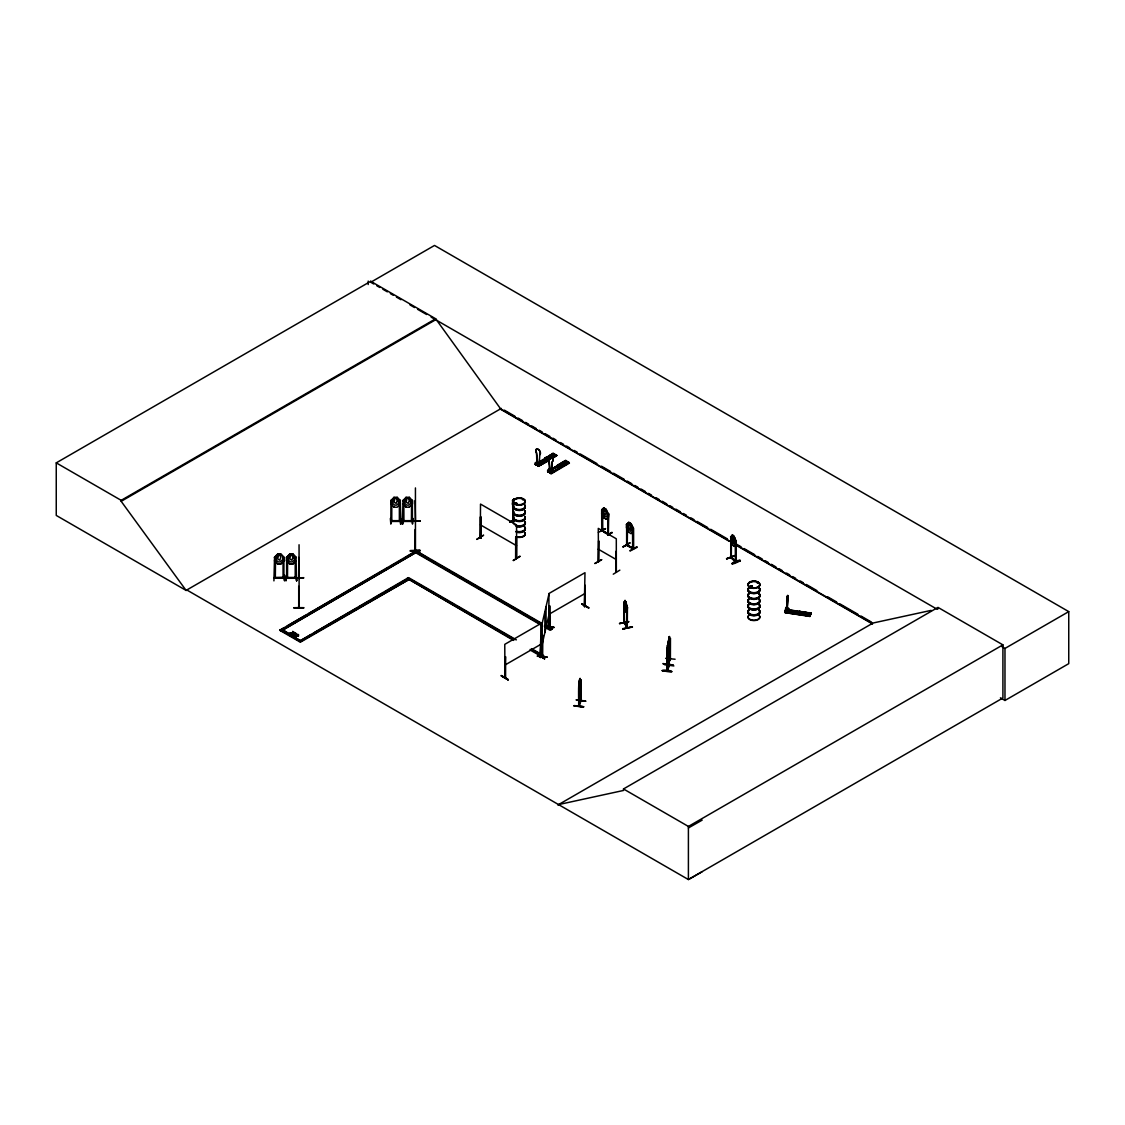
<?xml version="1.0" encoding="UTF-8"?>
<svg xmlns="http://www.w3.org/2000/svg" width="1125" height="1125" viewBox="0 0 1125 1125"><rect width="100%" height="100%" fill="white"/><g stroke="black" fill="none" stroke-linecap="round" stroke-linejoin="round"><path stroke-width="1.5" d="M788.048 596.7L787.008 611.255L787.936 598.233M666.956 649.42L666.886 671.006L668.883 665.691M669.066 645.398L668.728 666.225L669.333 665.733L667.209 671.048L667.097 649.659M580.894 700.875L578.672 706.036C579.009 706.556 577.448 673.355 580.781 680.006L580.514 701.255M578.897 704.883L578.827 705.67L579.291 705.066M581.133 700.945L581.161 700.087L579.052 706.205L578.981 684.408L580.12 678.417M666.9 670.95L667.111 669.656L667.266 670.978M668.025 664.172L670.134 658.969L669.361 636.539L668.784 645.806M668.081 664.186L668.109 653.836M668.081 663.469L670.247 659.011M668.644 663.82L668.32 662.948M668.714 665.381L669.319 664.931L669.333 665.789M670.458 638.198L670.388 659.447M624.502 605.503L625.852 609.75L626.512 606.445L625.078 600.511L623.995 602.17L624.375 623.447L624.052 602.058L624.98 610.425L626.133 612.183M786.122 608.442L787.092 608.569M785.869 608.878L786.052 608.527M785.644 610.917C786.023 599.948 786.038 618.862 785.475 608.85M785.77 608.977L786.023 607.823M788.217 597.459L788.02 596.081M730.969 557.423L736.13 562.008L735.666 540.773L735.3 561.67L735.905 562.163L735.342 540.942M539.789 454.598L539.17 464.442C535.163 463.781 538.917 461.166 537.384 462.98C537.103 462.994 538.298 462.656 536.428 452.855A3.192 1.856 59.5 0 1 536.428 449.184A3.192 1.856 59.5 0 1 539.789 450.914A3.192 1.856 59.5 0 1 539.789 454.598L539.648 454.683A3.192 1.856 59.5 0 0 539.648 450.998A3.192 1.856 59.5 0 0 536.428 449.184A3.192 1.856 59.5 0 0 536.569 452.784L536.836 463.233M551.658 471.656L552.136 461.883A3.192 1.856 59.5 0 0 552.136 458.212L556.72 455.597L553.247 453.234C546.539 454.866 561.487 458.747 551.419 454.317M551.798 471.572L552.277 461.812A3.192 1.856 59.5 0 0 552.277 458.128A3.192 1.856 59.5 0 0 549.056 456.314A3.192 1.856 59.5 0 0 549.056 459.984C549.605 469.73 551.981 470.011 548.845 470.039M547.073 657.211C534.473 655.017 533.18 656.564 547.144 656.93M627.258 524.7L627.23 545.667L627.483 528.145M579.558 680.119L579.558 685.659L579.881 679.542M667.814 644.962L667.702 650.503L668.039 644.386M512.888 500.864L513.028 521.986L512.578 500.569L513.9 499.064M513.028 521.227L512.55 520.706L513.366 521.128M512.93 500.597L513.323 521.916L512.93 500.597L512.48 503.902L513.45 507.192L512.48 503.902M295.031 578.236L296.044 578.278L286.636 578.292L286.636 557.241L287.634 557.339L287.494 578.236L286.566 578.264M391.922 500.527L390.938 500.611M574.116 705.895C603.112 708.666 554.611 703.673 583.453 707.034M574.214 705.572L583.538 706.711M662.259 670.739C667.941 668.348 680.583 674.367 662.273 670.655M662.358 670.416L671.695 671.555M663.469 664.017C692.395 667.448 643.275 660.783 672.806 665.17M536.302 462.952L539.311 464.358M536.597 463.078L537.272 462.867M550.519 469.842L549.113 469.955M550.111 470.137C551.264 468.07 548.156 472.725 549.492 468.956L547.65 470.039L547.65 471.389L551.32 473.78L569.433 463.092L565.734 460.448C559.027 462.08 573.975 465.961 563.906 461.531M580.106 688.261L579.417 690.145L578.644 688.542L579.319 690.131L580.683 683.241M580.12 688.317L580.809 683.227M666.773 650.166L668.616 642.98L667.997 643.43M669.459 636.666L667.983 643.458L669.473 636.553M669.361 646.439L670.163 641.348M625.331 601.636L625.669 607.753L625.43 601.608M786.839 597.923L786.698 601.341M809.902 616.458L811.209 613.013L808.678 612.619L807.441 615.291L809.972 615.67L811.209 613.013M785.081 610.523L785.053 612.267L810.084 616.078L785.081 611.606L785.081 610.523L810.886 614.32L811.209 613.28L786.136 609.356M811.308 613.42L786.192 609.595M601.692 559.688L594.816 563.541L601.552 559.631M548.536 458.747L546.764 458.817M624.502 603.028L625.078 600.511M787.008 597.136L787.008 611.255M542.362 635.203L542.292 656.072M549.323 606.544L548.873 627.891L549.619 626.569M542.377 655.2L542.77 656.1M548.873 627.342L553.978 627.3M299.109 578.644L298.716 557.395M299.137 606.881L298.631 606.389L298.716 607.697L298.716 586.336M415.097 529.509L415.041 550.87L415.434 550.069M415.462 549.577L415.42 550.322M515.222 503.592L516.712 503.606M516.938 503.325L515.489 503.227L516.755 503.859M515.855 503.325C515.067 505.322 518.302 502.762 516.291 503.663M522.562 499.781L523.069 499.753M750.122 587.152L750.487 586.223M750.305 586.308L751.697 586.772L750.53 587.278M757.941 583.003L757.73 582.623M757.884 582.764L757.266 583.017M801.323 612.9L799.242 612.745L801.225 612.844M619.678 623.672L628.734 621.577L619.523 623.489M628.72 621.886L619.538 623.461M549 593.873L542.25 623.053L542.166 656.452M542.25 643.866L549 614.686M624.769 623.419L624.459 622.167M627.145 627.384L626.808 627.567M732.923 535.992L732.361 539.761L733.486 542.039L734.077 539.817L733.008 535.95M672.877 664.945L663.553 663.75M513.169 501.511L513.886 498.952L512.48 500.597M786.811 597.108L788.133 595.659M809.916 616.458L784.898 612.591L810.07 616.134M810.956 613.983L785.798 610.073L785.419 610.889M811.055 613.983L785.967 609.933M508.191 679.458C487.336 667.336 522.183 688.12 501.37 675.9M508.163 679.823L501.328 675.97M546.581 626.119L552.023 629.227L546.609 626.062M552.023 629.227L552.389 628.58L545.597 624.698L552.361 628.608M604.617 509.006L603.886 512.859L605.348 514.983L606.108 512.691L604.688 508.964M629.494 523.378L628.777 527.231L630.225 529.341L630.984 527.048L629.564 523.336M414.998 550.772L415.097 549.562M415.462 550.8L415.434 487.927M734.794 555.862L726.539 558.731M549.83 470.363L550.125 469.955M580.781 680.02L580.57 701.381M579.263 684.858L579.08 706.148M578.967 705.023L580.739 700.847M585.731 701.072L576.295 699.764M669.853 638.606L669.923 659.517M667.42 649.702L667.462 645.075L667.055 670.416M668.672 648.267L669.459 646.397L668.77 648.281M665.648 658.336L675.098 659.236M664.552 664.72L673.889 665.944M666.872 670.134L668.728 665.677M787.008 596.419L787.641 595.336L788.217 596.109M292.627 632.953L292.078 634.303L292.092 632.995C289.125 631.955 289.125 635.681 292.092 634.289L292.078 635.611L292.627 632.953L294.933 632.658L294.933 633.952L292.627 634.261M296.142 634.978L295.594 637.636L296.142 634.978L298.448 634.683L298.448 635.977L296.142 636.286M292.078 635.611L293.147 631.617M295.594 637.636L296.648 633.656M295.158 636.075L295.594 635.02C290.292 635.836 296.367 635.794 295.158 637.383M605.123 528.736L602.395 530.297M483.3 535.388L476.958 539.1M542.616 656.522L542.686 635.231M786.234 608.062L788.766 608.456L786.136 608.273M787.627 612L788.766 608.456M788.766 609.806L787.528 612.478L787.627 610.917L784.997 610.72M799.65 611.212L798.413 614.152L799.65 611.212L802.195 611.888M802.195 611.606L800.958 614.545L798.413 613.884M804.445 611.958L803.208 614.897L804.445 611.958L806.977 612.633M806.977 612.352L805.739 615.291L803.208 614.63M480.178 536.906L481.191 537.173L480.516 536.737M480.431 537.497L481.191 537.933L480.178 537.666L480.502 516.727L480.952 538.059L480.642 536.78M516.178 557.733L516.389 557.761M516.08 557.241L516.389 558.52L516.558 537.539L515.7 537.328L515.616 558.127L516.628 558.394L516.558 524.897L480.502 504.07L480.305 537.736M273.923 580.88L274.556 557.241M286.467 574.987L286.003 580.908L286.411 575.325M390.769 518.175L390.839 524.081L390.347 518.513M403.017 500.611L404.002 500.484L403.017 500.414L402.384 524.081L402.848 518.456M402.834 524.011L402.778 518.513M598.373 532.322C614.489 525.009 597.797 530.859 602.691 530.381M627.441 544.669L626.569 544.472L627.314 544.908M633.558 549L633.488 528.145L632.545 527.667L632.644 548.817C637.594 549.661 616.205 540.225 632.812 548.016M735.764 560.855L731.278 557.508M504.703 677.081C505.941 676.364 504.984 677.897 505.055 677.939L505.012 657.127M549.745 626.048L548.873 626.245L549.619 625.809M541.125 656.409L540.141 657.394L540.83 636.173L540.492 657.478L541.139 657.112L541.125 656.325L540.436 656.775M585.295 606.319L584.761 605.883M580.95 701.353L581.105 680.062M625.106 600.623L624.698 602.578M546.581 458.086L546.595 458.916M516.642 503.508L516.305 503.156A5.948 3.431 0 0 0 515.095 503.677M751.598 586.814L750.544 587.166L750.769 586.448M757.223 582.553L757.898 582.905M731.573 557.156L730.688 556.777L731.095 557.452M731.123 537.216L731.278 558.042L731.503 537.539L732.445 535.022M552.305 629.016L545.541 625.05M274.458 577.294L275.316 577.238M274.458 578.053L284.02 578.053M284.02 578.236C282.544 579.178 282.53 576.352 284.02 577.294M286.537 577.294L287.578 577.266L287.592 578.236M286.537 578.053L296.002 577.997M295.031 577.294L296.1 577.294L295.903 578.292M390.839 520.467L391.866 520.439L391.837 521.466M390.839 521.227L400.388 521.227M402.919 520.467L403.847 520.453M402.919 521.227L412.467 521.227M412.467 520.467L411.441 520.439L411.413 521.423L411.595 500.386L412.369 500.414L412.411 521.466M277.608 554.105L274.416 557.395L277.664 554.189L276.089 559.969L278.198 561.923L280.28 561.923L282.361 559.969C286.256 553.894 272.77 553.43 280.856 554.161M296.128 560.7L292.936 564.061L289.688 564.061L286.509 560.756L286.509 557.395L289.688 554.105L292.936 554.105L296.128 557.452M286.509 557.452L289.744 554.189L292.936 554.161L296.016 557.494M280.856 554.105L284.034 557.452L284.034 560.756L280.856 564.061L277.608 564.005L274.416 560.756L277.664 563.977L280.8 563.92L283.936 560.672M296.016 560.672L292.88 563.977L289.744 563.977L286.509 560.7M400.416 500.639L397.223 497.278L393.989 497.334L390.797 500.639L390.797 503.944L394.045 507.094M402.877 500.639L406.069 497.278L409.303 497.334L412.495 500.639L412.495 503.944L409.261 507.094M393.989 507.178L397.223 507.234L400.416 503.873M598.823 541.055L598.247 561.881L598.88 561.094M615.938 572.062L616.233 551.109L615.952 572.119M616.191 571.5L616.191 571.908M735.666 540.773L735.82 562.148L730.744 557.578L730.73 536.752L732.417 534.923L734.189 536.484L735.919 541.322M872.325 623.447L735.764 544.598L734.062 546.314L732.361 544.795M627.427 627.272L624.727 622.898M549.788 605.939L549.788 626.836L549.548 605.798M505.589 677.644L505.617 656.775M585.197 606.347L584.55 606.684L584.986 585.337L584.733 606.628M540.141 656.578L540.9 656.198M540.253 657.281L540.9 656.958M603.928 508.008C600.652 508.852 603.098 510.947 601.763 510.089L603.956 508.12L602.775 513.239L604.266 516.066L605.742 516.909L607.205 515.798L607.205 513.323L606.108 509.442L603.928 508.008L606.206 509.33L608.386 513.984L608.442 534.769L603.759 532.055M606.178 519.131L608.386 517.163L608.611 513.773L608.147 534.234M606.136 519.286L608.316 517.205M633.192 531.577L631.013 533.644L628.763 532.252L626.47 527.723L626.541 524.377L628.805 522.38L631.083 523.702L633.347 528.3L633.333 549.127L632.869 547.791M626.541 524.489L628.805 522.38L631.055 523.758L633.277 528.342M631.055 533.489L633.277 531.534M548.423 458.677L547.242 458.972M274.556 577.294L275.512 578.236M274.486 577.505L284.02 577.477M295.13 577.294L295.228 578.292L295.214 557.198L296.002 557.241L296.62 580.908L296.1 575.381M295.973 577.505L286.734 577.505M391.767 521.438L391.795 500.386L390.938 500.414L390.839 521.423M400.388 520.664L390.839 520.664M400.388 521.423L391.036 521.452M403.017 520.467L402.947 521.452M412.467 520.664L402.947 520.692M536.512 464.484L536.512 462.206L537.553 462.797L535.177 464.358M535.331 464.625L536.077 465.019M549.169 460.055L538.608 466.284C536.442 465.131 539.508 467.522 538.58 464.752L540.422 463.669L538.312 464.611L538.312 465.694L535.43 464.062L537.258 461.897L535.163 462.825L535.627 464.794L553.669 454.078M537.877 465.877L555.834 455.273M538.312 466.27L549.408 460.336M565.734 460.448L566.438 461.264L547.819 471.825M547.664 471.572L548.564 472.233M547.861 471.867L566.677 461.545L565.734 460.716L551.897 468.886M550.434 473.119L568.772 462.713M568.505 462.263L550.8 472.894L547.917 471.277L549.745 469.097M565.734 460.716L568.955 462.853M544.88 458.17C554.948 462.6 540 458.719 546.722 457.088L550.125 459.014M552.347 458.522L556.678 455.428L551.77 458.325L548.353 456.398L550.195 455.048L553.598 457.242L550.195 455.048M539.409 461.686L553.247 453.516L556.664 455.442M535.542 464.723L553.922 453.881M535.852 464.738L548.423 458.072M537.553 465.075L537.553 462.797M537.638 465.891L556.017 455.048M538.102 466.158L548.663 459.928M551.672 458.156L556.664 455.175M538.158 466.2L549.141 459.886M557.367 465.384C567.436 469.814 552.487 465.919 559.195 464.302L562.612 466.495L559.195 464.302M560.841 463.345C570.909 467.761 555.961 463.88 562.669 462.248L566.086 464.456L562.669 462.248M547.65 471.389L550.041 470.011C550.772 476.958 546.961 463.823 552.895 472.233L552.628 470.728L550.8 472.894M551.981 468.956L565.777 460.884M552.347 469.153L565.988 461.18M548.044 471.966L566.409 461.095M569.166 462.642L550.8 473.484L551.067 471.966L552.895 470.883M552.094 472.486L569.152 462.375M480.839 538.031L481.12 517.078M476.902 539.423L483.623 535.177M513.52 560.587L519.905 556.13M513.141 560.419L519.961 556.495M588.586 607.683L582.145 604.027M540.45 657.478L541.055 636.314M537.947 654.82L544.472 658.856M537.609 655.073L544.781 658.744L537.989 654.862M504.773 677.728L505.378 656.634M619.847 570.136L613.266 574.186M186.919 590.02L186.188 590.456L56.25 515.433L56.25 462.867L370.744 281.292L435.67 318.769L500.597 408.825L731.222 541.969M370.744 281.292L370.744 282.262L434.517 245.447L1068.75 611.62L1068.75 663.652L1004.977 700.467L1000.42 697.823M56.25 462.867L121.177 500.344L435.67 318.769M702.169 871.706L688.402 879.553L186.834 589.978L186.089 590.4L121.177 501.314L435.67 319.739M186.089 590.4L501.328 408.403M536.752 463.289L537.005 461.742M279.717 629.634L300.375 641.559L408.516 579.769L300.375 642.206L279.717 630.295L416.208 550.828L542.292 623.616M279.717 630.295L284.273 627.652M287.311 625.908L305.536 615.375M308.573 613.631L387.563 568.027M390.6 566.269L401.231 560.138M404.269 558.38L414.9 551.587L542.489 625.247M516.361 639.872L408.516 577.603L299.053 641.461L311.077 634.514M314.072 632.784L356.133 608.498M359.142 606.769L369.647 600.694M372.656 598.964L383.175 592.889M386.17 591.159L408.516 578.25L454.078 604.561M601.594 513.352L603.844 517.964L601.664 513.309M608.316 513.97L607.739 513.633M602.438 530.761L608.611 533.756L608.358 534.769M601.917 529.973L602.677 531.169L602.606 515.517M607.894 534.656L611.986 532.35L608.259 535.303M628.833 522.478L627.652 527.597L630.619 531.281L632.081 530.156L631.083 523.702M626.47 524.419L627.483 524.672L626.639 524.461L626.639 545.358L633.263 549.098M626.611 527.695L628.833 532.209M622.927 546.891L630.07 542.77L623.306 546.68M623.208 547.003L629.691 542.995M627.314 545.119L633.333 548.367M630.07 550.575L636.877 546.736M630.07 551.011L637.186 547.284M548.944 614.32L584.986 593.508M545.527 627.005L551.405 629.536L550.083 630.295L545.527 627.652M504.773 665.156L540.83 644.344M530.241 649.392L543.698 656.311L542.391 657.07L530.241 650.053M557.831 805.022L873.07 623.011L931.148 610.383M558.562 804.586L623.489 790.467L623.489 788.962L937.983 607.388L1002.909 644.864L1002.909 697.978L688.402 879.553L688.402 826.439L1002.909 644.864M937.983 608.892L937.252 609.328L431.142 317.123M1001.967 646.692L1004.977 648.436L1068.75 611.62M688.402 827.958L702.169 820.111M546.75 458.17L548.03 457.847L535.992 464.991M515.531 503.156L515.489 503.972M584.986 605.391L584.55 606.15M540.717 657.014L540.83 623.531L504.773 644.344L504.942 677.981M732.417 534.923L734.161 536.541L734.92 540.577L734.92 543.052L733.781 544.008L731.503 540.014M730.589 536.709L731.489 537.075L730.744 536.766M730.73 540L732.333 544.852L730.673 536.667M736.13 541.195L734.091 536.512M735.778 544.584L734.189 546.384M726.82 558.984L734.836 555.539L726.567 558.703M740.348 560.855C736.523 558.225 723.642 569.067 740.334 560.798M740.095 560.517L732.052 563.611L740.053 560.166M549.408 469.913L548.916 460.069A3.192 1.856 59.5 0 1 548.916 456.384A3.192 1.856 59.5 0 1 552.136 458.212M509.808 521.719L514.195 520.58M509.639 521.831L514.167 520.875M509.836 522.141L514.195 521.016M547.214 457.791L546.989 459.127M559.702 465.005C556.903 466.861 563.33 466.327 559.983 465.188M616.331 572.245L616.303 538.777L598.275 528.37L598.556 562.036L598.514 540.872M623.953 605.391L625.078 610.411M627.159 610.622L627.427 607.219L627.272 627.595M627.019 610.552L626.119 612.07M622.8 628.608C638.916 626.498 632.081 626.231 622.955 629.241M622.814 628.987L631.828 626.794M411.581 500.639L412.369 500.611M292.711 632.672L294.933 632.658M294.933 633.952L292.711 633.966L292.711 631.378M296.212 634.697L298.448 634.683M298.448 635.977L296.212 635.991L296.227 633.403M289.828 633.009L292.162 632.7M289.828 634.303L292.162 634.008M293.344 635.034L295.678 634.725M293.344 636.328L295.678 636.033M400.191 521.48L400.191 520.411L399.361 521.452L399.375 500.4L400.289 500.414L400.922 524.081L400.458 518.456M403.917 521.466L403.833 500.639M581.836 604.139L588.642 608.02M602.325 531.267L602.297 510.483M608.006 534.234L608.006 516.895M626.878 545.133L626.878 524.32M633.206 548.339L632.686 548.044M632.981 548.62L632.883 527.794M415.097 500.583L415.477 521.93L414.998 521.072M410.484 521.227L420.047 521.17M410.484 550.505C439.988 550.013 390.431 551.658 420.047 550.434M410.484 551.123L420.047 550.842L410.484 551.194M294.103 577.87L303.666 577.702L294.103 578.166M294.103 578.039L303.666 577.983M294.103 608.02C323.578 607.416 273.797 607.655 303.666 607.992M400.289 500.611L399.544 500.386M402.877 503.873L406.069 507.234L409.303 507.178M391.894 520.875L399.333 520.875M403.973 520.875L411.413 520.875M403.116 521.452L412.369 521.423M412.959 518.513L412.467 524.081L412.538 518.175M274.556 557.423L275.414 557.198M283.078 578.264L283.05 557.241L283.908 557.423L280.8 554.189M284.147 575.325L284.541 580.908L284.077 574.987M275.512 577.702L283.148 577.533M287.592 577.702L295.031 577.702M547.495 457.988L548.423 458.283M544.43 626.512L553.908 627.638M546.019 626.906L553.978 627.328M515.981 503.705L516.305 503.705A6.047 3.487 0 0 0 515.025 504.267M550.842 473.541L550.153 473.133M624.375 622.856L627.441 627.975M669.136 637.664L668.911 643.795L669.009 638.255M668.784 638.438L668.334 645.019M668.841 644.836L669.066 666.211L668.166 643.247M668.841 648.084L668.264 653.161M668.152 653.091L667.561 654.989L666.9 653.4M580.008 678.516L580.345 683.353L579.431 687.684L578.981 686.883M576.309 700.059L585.661 701.269M786.839 601.594L786.811 611.227M785.897 610.397L810.9 614.264M624.333 622.688L627.061 628.13L627.033 627.286M624.319 623.489L624.417 602.1M627.061 628.13L627.117 607.275L626.034 602.297M274.486 578.264L283.908 578.236L283.908 557.241M400.472 524.011L400.528 518.513M296.184 575.311L296.62 580.88M516.08 558L515.939 537.188M299.137 607.205L299.053 544.753M548.353 456.131L551.77 458.325M550.125 459.295L546.722 457.088M537.398 462.895L536.344 462.305L536.344 464.583M548.831 469.519L550.041 470.011M549 471.698L550.041 472.289M535.163 464.189L538.58 466.116M581.78 603.816L588.952 607.908M370.744 282.262L373.767 284.006M376.791 285.75L379.814 287.494M382.823 289.238L387.352 291.853M390.375 293.597L393.398 295.341M396.422 297.084L400.95 299.7M410.006 304.931L414.534 307.547M417.558 309.291L426.614 314.508M504.366 410.147L514.983 416.278M518.02 418.036L522.577 420.666M525.6 422.409L528.638 424.167M531.675 425.911L536.231 428.541M539.269 430.298L542.292 432.056M545.33 433.8L549.886 436.43M552.923 438.188L555.947 439.931M560.503 442.561L563.541 444.319M566.578 446.062L569.602 447.82M574.158 450.45L577.195 452.194M580.233 453.952L596.925 463.584M601.467 466.214L610.58 471.473M613.603 473.217L624.234 479.348M627.258 481.106L631.814 483.736M634.852 485.48L637.889 487.238M640.927 488.995L645.469 491.611M648.506 493.369L651.544 495.127M656.086 497.742L659.123 499.5M662.161 501.258L666.717 503.887M669.755 505.631L672.778 507.389M675.816 509.133L680.372 511.763M683.409 513.52L686.433 515.264M690.989 517.894L694.027 519.652M697.064 521.395L707.681 527.527M710.719 529.284L727.411 538.917M736.509 544.177L741.066 546.806M744.089 548.55L754.72 554.695M757.744 556.439L762.3 559.069M765.337 560.827L768.375 562.57M771.412 564.328L775.955 566.958M778.992 568.702L782.03 570.459M786.572 573.089L789.609 574.833M792.647 576.591L795.684 578.334M800.241 580.964L803.264 582.722M806.302 584.466L816.919 590.611M827.55 596.742L836.648 601.987M839.686 603.745L857.897 614.25M860.92 616.008L871.552 622.139M499.598 408.684L729.464 541.392M737.072 545.794L872.55 624.009M607.767 534.459L607.739 513.38M608.611 513.773L607.753 513.352M632.545 527.948L633.263 528.272M603.886 517.894L606.206 519.23M606.614 533.447L602.663 531.084M598.275 549.183L616.303 559.589M480.502 524.897L516.558 545.709M546.848 626.245L551.405 628.875M428.372 558.492L416.208 550.828M431.409 560.25L435.966 562.88M439.003 564.637L449.634 570.769M452.672 572.527L463.303 578.672M466.341 580.416L539.255 622.519M548.367 627.778L551.405 629.536M416.419 553.12L542.489 625.908M531.548 648.633L543.698 655.65M457.116 606.319L467.761 612.464M470.798 614.208L514.842 639.647M533.067 650.166L543.698 656.311M513.52 639.745L407.208 578.362L513.52 640.406M623.489 788.962L688.402 826.439M294.356 637.228L282.347 629.634L300.375 640.702L297.366 638.958M730.688 556.777L731.18 558.042M548.803 627.848L548.944 593.508L584.986 572.695L584.311 606.544M559.083 465.905L561.009 465.427L558.97 465.975M626.583 545.302L626.569 544.472M402.989 503.845L406.069 507.234M549.408 627.427L549.183 606.291M624.98 600.525L626.119 602.339M627.427 607.219L626.723 606.516L626.78 627.694M626.737 606.572L627.117 607.275M667.139 651.727L667.589 652.514L668.489 648.197L668.152 643.359M668.264 643.261L668.939 644.85M275.541 557.283L275.316 578.292M626.006 602.353L627.019 607.317M735.3 560.911L735.356 561.769M1004.977 648.436L1004.977 700.467M785.798 607.795L785.798 610.073M731.025 540.127L731.081 557.986M670.472 658.195L668.405 664.341L668.433 653.878M668.292 653.358L668.222 663.806M601.987 509.962L601.987 530.775M601.664 510.005L601.763 530.902M585.225 585.478L585.225 606.375M552.628 470.728L552.628 471.811M549 469.42L548.831 471.797M546.047 606.642L546.047 627.455M544.88 611.663L544.88 632.475M540.422 463.669L540.422 465.033M540.155 463.528L540.155 464.611M409.303 497.278L410.808 503.142L408.741 505.111L406.659 505.111L404.55 503.142L406.069 497.334M397.181 497.363L398.728 503.142L396.661 505.111L394.58 505.111L392.47 503.142L393.989 497.278M368.198 281.095L368.198 284.541M298.027 634.444L298.027 635.752M294.525 632.419L294.525 633.712M293.752 635.273L293.752 636.567M292.936 554.105L294.441 559.969L292.373 561.923L290.278 561.923L288.169 559.969L289.688 554.105M291.642 634.05L291.642 635.358M290.236 633.248L290.236 634.542M121.177 500.344L121.177 501.314M759.164 593.902A6.047 3.487 0 0 1 753.933 599.133A6.047 3.487 0 0 1 748.702 593.902M759.094 594.253A5.963 3.445 0 0 1 753.933 599.414A5.963 3.445 0 0 1 748.772 594.253M759.066 598.753A5.92 3.417 0 0 1 753.933 603.886A5.92 3.417 0 0 1 748.8 598.753M759.108 599.062A5.977 3.445 0 0 1 753.933 604.237A5.977 3.445 0 0 1 748.758 599.062M759.164 588.15A6.047 3.487 0 0 1 753.933 593.395A6.047 3.487 0 0 1 748.702 588.15M749.658 587.433A6.047 3.487 0 0 1 752.372 586.533M759.094 593.297A5.963 3.445 0 0 1 753.933 598.458A5.963 3.445 0 0 1 748.772 593.297M759.08 588.516A5.948 3.431 0 0 1 753.933 593.663A5.948 3.431 0 0 1 748.772 588.516M749.728 587.798A5.948 3.431 0 0 1 752.386 586.913M759.164 593.606A6.047 3.487 0 0 1 753.933 598.837A6.047 3.487 0 0 1 748.702 593.606M759.164 587.855A6.047 3.487 0 0 1 753.933 593.1A6.047 3.487 0 0 1 748.702 587.855M749.658 587.137A6.047 3.487 0 0 1 752.372 586.237M759.094 587.545A5.963 3.445 0 0 1 753.933 592.706A5.963 3.445 0 0 1 748.772 587.545M749.714 586.842A5.963 3.445 0 0 1 752.386 585.942M759.164 610.27A6.047 3.487 0 0 1 753.933 615.502A6.047 3.487 0 0 1 748.702 610.27M759.094 610.622A5.963 3.445 0 0 1 753.933 615.783A5.963 3.445 0 0 1 748.772 610.622M759.066 615.122A5.92 3.417 0 0 1 753.933 620.255A5.92 3.417 0 0 1 748.8 615.122M759.066 599.611A5.934 3.431 0 0 1 753.933 604.758A5.934 3.431 0 0 1 748.786 599.611M759.108 615.431A5.977 3.445 0 0 1 753.933 620.606A5.977 3.445 0 0 1 748.758 615.431M759.108 599.302A5.977 3.445 0 0 1 753.933 604.477A5.977 3.445 0 0 1 748.758 599.302M759.164 604.519A6.047 3.487 0 0 1 753.933 609.764A6.047 3.487 0 0 1 748.702 604.519M759.094 609.666A5.963 3.445 0 0 1 753.933 614.827A5.963 3.445 0 0 1 748.772 609.666M759.08 604.884A5.948 3.431 0 0 1 753.933 610.031A5.948 3.431 0 0 1 748.772 604.884M759.164 609.975A6.047 3.487 0 0 1 753.933 615.206A6.047 3.487 0 0 1 748.702 609.975M759.164 604.223A6.047 3.487 0 0 1 753.933 609.469A6.047 3.487 0 0 1 748.702 604.223M759.094 603.914A5.963 3.445 0 0 1 753.933 609.075A5.963 3.445 0 0 1 748.772 603.914M525.023 516.403A5.92 3.417 0 0 1 519.3 520.706A5.92 3.417 0 0 1 513.577 516.403M524.531 504.984A6.047 3.487 0 0 1 520.087 510.188A6.047 3.487 0 0 1 513.464 505.828M525.066 506.166A5.963 3.445 0 0 1 519.3 510.511A5.963 3.445 0 0 1 513.548 506.166M515.081 504.633A5.963 3.445 0 0 1 516.319 504.084M524.531 504.689A6.047 3.487 0 0 1 520.087 509.892A6.047 3.487 0 0 1 513.464 505.533M515.025 503.972A6.047 3.487 0 0 1 516.277 503.409M525.052 505.209A5.948 3.431 0 0 1 519.3 509.541A5.948 3.431 0 0 1 513.548 505.209M525.052 511.917A5.948 3.431 0 0 1 519.3 516.248A5.948 3.431 0 0 1 513.548 511.917M524.531 510.722A6.047 3.487 0 0 1 520.087 515.939A6.047 3.487 0 0 1 513.464 511.566M524.531 510.427A6.047 3.487 0 0 1 520.087 515.644A6.047 3.487 0 0 1 513.464 511.27M525.066 510.947A5.963 3.445 0 0 1 519.3 515.292A5.963 3.445 0 0 1 513.548 510.947M513.548 516.741A5.948 3.431 0 0 0 519.3 521.058A5.948 3.431 0 0 0 525.052 516.741A5.977 3.445 0 0 1 519.3 521.114A5.977 3.445 0 0 1 513.534 516.783M525.038 517.261A5.934 3.431 0 0 1 519.3 521.578A5.934 3.431 0 0 1 513.562 517.261M525.066 521.578A5.963 3.445 0 0 1 522.928 525.206A5.963 3.445 0 0 1 516.319 525.445M515.081 524.897A5.963 3.445 0 0 1 513.548 521.578M524.531 521.058A6.047 3.487 0 0 1 523.575 525.277A6.047 3.487 0 0 1 516.277 525.825M513.253 522.802A6.047 3.487 0 0 1 513.464 521.902M524.531 526.795A6.047 3.487 0 0 1 523.575 531.014A6.047 3.487 0 0 1 516.277 531.562M525.066 522.534A5.963 3.445 0 0 1 522.928 526.163A5.963 3.445 0 0 1 516.319 526.416M525.066 527.316A5.963 3.445 0 0 1 522.928 530.944A5.963 3.445 0 0 1 516.319 531.197M525.066 528.286A5.963 3.445 0 0 1 522.928 531.9A5.963 3.445 0 0 1 516.319 532.153M525.023 532.772A5.92 3.417 0 0 1 522.914 536.372A5.92 3.417 0 0 1 516.333 536.625M524.531 527.091A6.047 3.487 0 0 1 523.575 531.309A6.047 3.487 0 0 1 516.277 531.858M524.531 521.353A6.047 3.487 0 0 1 523.575 525.572A6.047 3.487 0 0 1 516.277 526.12M525.066 533.095A5.963 3.445 0 0 1 522.928 536.723A5.963 3.445 0 0 1 516.319 536.962M525.066 532.898A5.977 3.445 0 0 1 522.942 536.527A5.977 3.445 0 0 1 516.319 536.766M799.284 612.366C800.409 615.403 802.505 610.439 799.284 612.366M278.691 554.667L277.678 558.942L279.745 560.222L280.8 557.494L279.745 554.667L278.691 554.667M290.77 554.667L289.758 558.942L291.825 560.222L292.88 557.494L291.825 554.667L290.77 554.667M395.072 497.855L394.059 502.116L396.113 503.395L397.181 500.667L396.113 497.855L395.072 497.855M407.152 497.855L406.139 502.116L408.192 503.395L409.261 500.667L408.192 497.855L407.152 497.855M416.208 552.347L281.025 631.055L416.208 552.347M611.986 532.673L607.936 535.008L611.986 532.673M420.047 520.875L410.484 521.353L420.047 520.875M750.952 587.461A5.963 3.445 0 0 0 759.895 584.48A5.963 3.445 0 0 0 750.952 581.498A5.963 3.445 0 0 0 750.952 587.461M750.966 587.925A5.934 3.431 0 0 0 759.867 584.958A5.934 3.431 0 0 0 750.966 581.991A5.934 3.431 0 0 0 750.966 587.925M750.938 587.63A5.977 3.445 0 0 0 759.909 584.648A5.977 3.445 0 0 0 750.938 581.667A5.977 3.445 0 0 0 750.938 587.63M516.333 504.253A5.948 3.431 0 0 0 525.248 501.272A5.948 3.431 0 0 0 516.333 498.305A5.948 3.431 0 0 0 516.333 504.253M516.333 504.745A5.948 3.431 0 0 0 525.248 501.778A5.948 3.431 0 0 0 516.333 498.797A5.948 3.431 0 0 0 516.333 504.745M516.319 504.478A5.977 3.445 0 0 0 525.277 501.497A5.977 3.445 0 0 0 516.319 498.502A5.977 3.445 0 0 0 516.319 504.478"/></g></svg>
